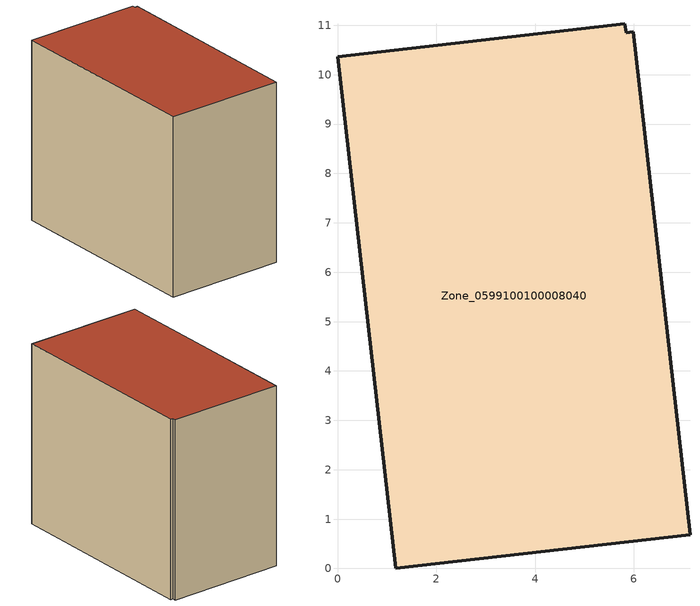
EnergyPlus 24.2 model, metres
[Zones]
Zone_0599100100008040
 floor ground (C_G): 1.18,0 0,10.37 5.82,11.04 5.84,10.86 5.99,10.88 7.14,0.68 z0
 wall outside (C_F): 1.18,0 7.14,0.68 5.99,10.88 5.84,10.86 5.82,11.04 0,10.37 1.18,0 z0:9.12
 roof outside (C_R): 0,10.37 1.18,0 7.14,0.68 5.99,10.88 5.84,10.86 5.82,11.04 z9.12
[BUILDING]
Pand.0599100100008040: North Axis=0; Terrain=City; Loads Convergence Tolerance Value=0.04; Temperature Convergence Tolerance Value=0.4; Solar Distribution=FullExterior; Maximum Number of Warmup Days=25; Minimum Number of Warmup Days=1
[Site:Location]
Rotterdam.The.Hague.AP_ZH_NLD Design_Conditions: Latitude=51.96; Longitude=4.45; Time Zone=1; Elevation=-4.5
[SITE:GROUNDTEMPERATURE:BUILDINGSURFACE]
18, 18, 18, 18, 18, 18, 18, 18, 18, 18, 18, 18
[MATERIAL] Thermal Absorptance=0.9; Solar Absorptance=0.7; Visible Absorptance=0.7
Name | Roughness | Thickness | Conductivity | Density | Specific Heat
G.TC.2015-2018 | MediumSmooth | 0.15 | 0.0428571 | 540 | 1210
F.TC.2015-2018 | Rough | 0.3 | 0.0666667 | 1920 | 840
R.TC.2015-2018 | MediumRough | 0.2 | 0.0333333 | 1500 | 1000
[CONSTRUCTION]
C_G: G.TC.2015-2018
C_F: F.TC.2015-2018
C_R: R.TC.2015-2018
[ZONE]
Zone_0599100100008040: Type=1; Multiplier=1; Ceiling Height=Autocalculate; Volume=Autocalculate; Floor Area=autocalculate; Part of Total Floor Area=Yes
[ZONEINFILTRATION:DESIGNFLOWRATE]
Infil_Zone_0599100100008040: Zone or ZoneList or Space or SpaceList=Zone_0599100100008040; Schedule=AlwaysOn; Design Flow Rate Calculation Method=Flow/Area; Flow Rate per Floor Area=0.0015; Constant Term Coefficient=1; Temperature Term Coefficient=0; Velocity Term Coefficient=0; Velocity Squared Term Coefficient=0
[HVACTEMPLATE:ZONE:IDEALLOADSAIRSYSTEM]
Zone_0599100100008040: Maximum Heating Supply Air Temperature=50; Minimum Cooling Supply Air Temperature=13; Maximum Heating Supply Air Humidity Ratio=0.0156; Minimum Cooling Supply Air Humidity Ratio=0.0077; Heating Limit=NoLimit; Cooling Limit=NoLimit; Dehumidification Control Type=ConstantSensibleHeatRatio; Cooling Sensible Heat Ratio=0.7; Dehumidification Setpoint=60; Humidification Control Type=None; Humidification Setpoint=30; Outdoor Air Method=None; Outdoor Air Flow Rate per Person=0.00944; Outdoor Air Flow Rate per Zone Floor Area=0; Outdoor Air Flow Rate per Zone=0; Demand Controlled Ventilation Type=None; Outdoor Air Economizer Type=NoEconomizer; Heat Recovery Type=None; Sensible Heat Recovery Effectiveness=0.7; Latent Heat Recovery Effectiveness=0.65
[ZONECONTROL:THERMOSTAT]
ThermostatControl_Zone_0599100100008040: Zone or ZoneList=Zone_0599100100008040; Control Type Schedule=DualSetpointControlType; Control 1=Thermostat_Zone_0599100100008040; Temperature Difference Between Cutout And Setpoint=0
[THERMOSTATSETPOINT:DUALSETPOINT]
Thermostat_Zone_0599100100008040: Heating Setpoint Temperature Schedule=HeatingSetpoint_Zone_0599100100008040; Cooling Setpoint Temperature Schedule=CoolingSetpoint_Zone_0599100100008040
[SCHEDULE:COMPACT]
HeatingSetpoint_Zone_0599100100008040: Through: 12/31, For: AllDays, Until: 24:00, 21
CoolingSetpoint_Zone_0599100100008040: Through: 12/31, For: AllDays, Until: 24:00, 24
DualSetpointControlType: Through: 12/31, For: AllDays, Until: 24:00, 4
AlwaysOn: Through: 12/31, For: AllDays, Until: 24:00, 1
